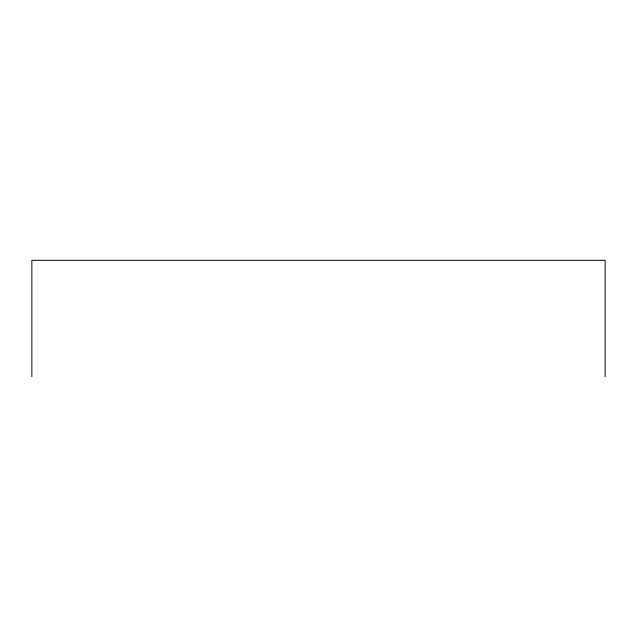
<?xml version="1.0" encoding="UTF-8"?>
<svg xmlns="http://www.w3.org/2000/svg" width="637" height="637" viewBox="0 0 637 637"><rect width="100%" height="100%" fill="white"/><g stroke="black" fill="none" stroke-linecap="round" stroke-linejoin="round"><path stroke-width="0.96" d="M605.15 376.682L605.15 260.318L31.85 260.318L31.85 376.682"/></g></svg>
